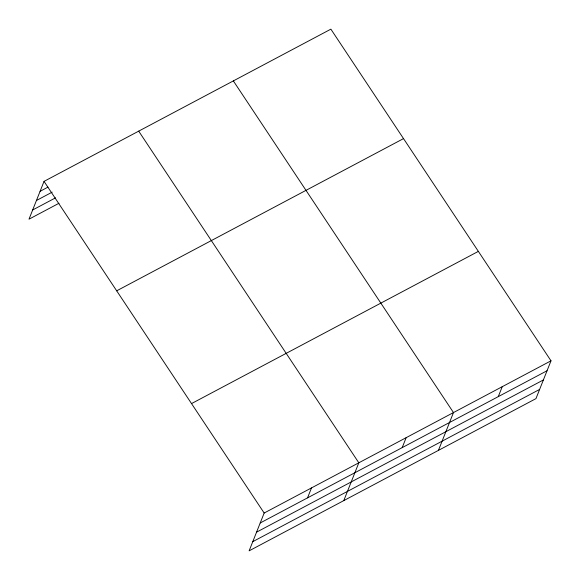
<?xml version="1.0" encoding="UTF-8"?>
<svg xmlns="http://www.w3.org/2000/svg" width="580" height="580" viewBox="0 0 580 580"><rect width="100%" height="100%" fill="white"/><g stroke="black" fill="none" stroke-linecap="round" stroke-linejoin="round"><path stroke-width="0.87" d="M551 360.818L264.168 513.032L249.124 550.848L535.956 398.627L551 360.818L330.875 29.152L44.044 181.373L29 219.182L58.971 203.275M307.545 497.858L311.496 487.918M343.781 500.613L358.824 462.804L138.7 131.138M402.194 447.622L406.152 437.69M438.429 450.385L453.48 412.568L233.356 80.91M498.285 396.633L502.236 386.693M40.092 191.306L47.981 187.123M36.431 200.506L52.207 192.132M32.661 209.982L55.535 197.845M116.689 290.819L403.521 138.606M191.53 403.586L478.362 251.372M260.217 522.971L547.049 370.75M256.556 532.172L543.387 379.951M252.786 541.648L539.61 389.426M44.044 181.373L264.168 513.032"/></g></svg>
